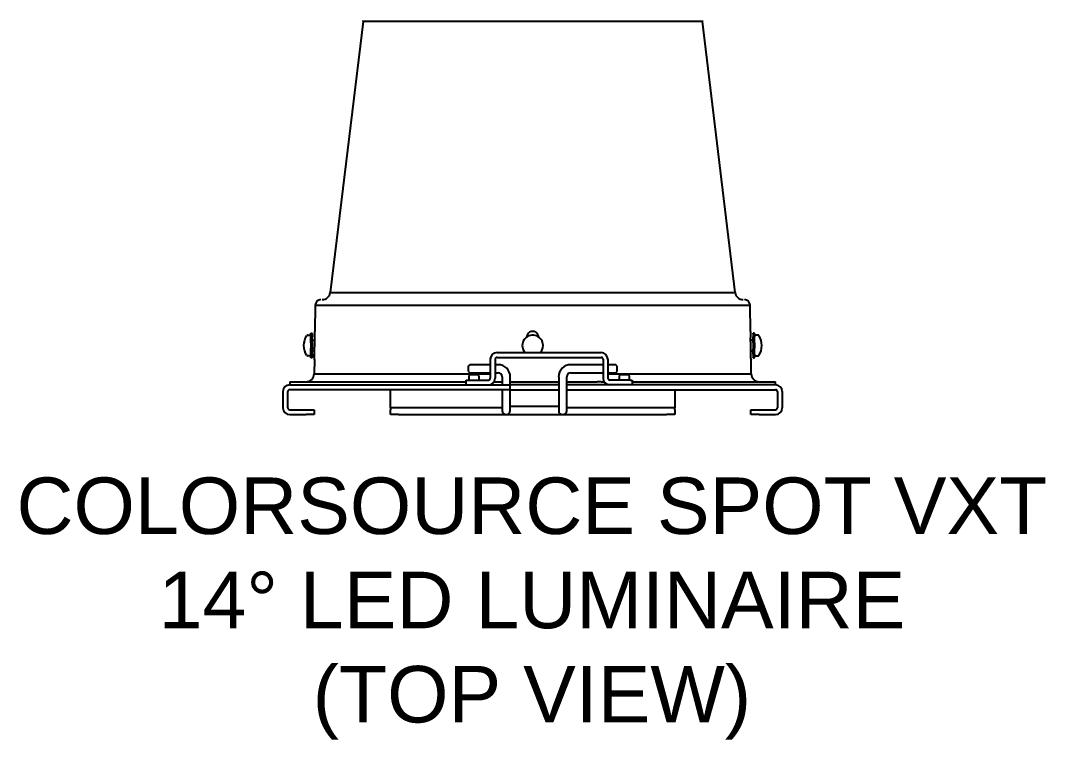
# Model space of a CAD drawing. Extents: x 5 to 346, y -5 to 215.
# Drawn here: x 169.91 to 185.78, y 154.82 to 165.94 of the extents above; entities that cross this region are included whole.
import ezdxf

# ---------------------------------------------------------------- set-up
doc = ezdxf.new("R2010")
doc.units = 0
doc.header["$LTSCALE"] = 0.5
doc.header["$MEASUREMENT"] = 0
doc.layers.add('OBJECT', color=7, linetype='CONTINUOUS')
doc.layers.add('RISER', color=7, linetype='CONTINUOUS')
doc.styles.add('ARIAL', font='arial.ttf')

# ---------------------------------------------------------------- blocks, each defined once
blk = doc.blocks.new('ColorSource spot VXT-14 (top)')
at = {"layer": 'RISER'}
for p, q in [((-2.614, -13.329), (-3.121, -17.525)), ((2.639, -13.329), (-2.614, -13.329)), ((3.146, -17.525), (2.639, -13.329)), ((-3.121, -17.525), (3.146, -17.525)), ((-3.353, -17.721), (-3.361, -18.127)), ((-3.353, -17.721), (3.378, -17.721)), ((3.386, -18.127), (3.378, -17.721)), ((-3.475, -18.185), (-3.423, -18.185)), ((-3.423, -18.155), (-3.4, -18.155)), ((-3.423, -18.162), (-3.423, -18.155)), ((-3.423, -18.19), (-3.423, -18.162)), ((-3.423, -18.19), (-3.423, -18.21)), ((-3.423, -18.297), (-3.423, -18.212)), ((-3.4, -18.162), (-3.4, -18.155)), ((-3.4, -18.162), (-3.4, -18.203)), ((-3.4, -18.203), (-3.4, -18.212)), ((-3.4, -18.297), (-3.4, -18.212)), ((3.448, -18.155), (3.425, -18.155)), ((3.425, -18.162), (3.425, -18.155)), ((3.425, -18.162), (3.425, -18.203)), ((3.425, -18.203), (3.425, -18.212)), ((3.425, -18.297), (3.425, -18.212)), ((3.448, -18.162), (3.448, -18.155)), ((3.448, -18.19), (3.448, -18.162)), ((3.5, -18.185), (3.448, -18.185)), ((3.448, -18.19), (3.448, -18.21)), ((3.448, -18.297), (3.448, -18.212)), ((-3.423, -18.305), (-3.423, -18.297)), ((-3.423, -18.305), (-3.423, -18.388)), ((-3.423, -18.396), (-3.423, -18.388)), ((-3.423, -18.481), (-3.423, -18.396)), ((-3.4, -18.264), (-3.362, -18.264)), ((-3.4, -18.297), (-3.4, -18.308)), ((-3.4, -18.308), (-3.4, -18.384)), ((-3.4, -18.384), (-3.4, -18.396)), ((-3.4, -18.481), (-3.4, -18.396)), ((3.425, -18.264), (3.387, -18.264)), ((3.425, -18.297), (3.425, -18.308)), ((3.425, -18.308), (3.425, -18.384)), ((3.425, -18.384), (3.425, -18.396)), ((3.425, -18.481), (3.425, -18.396)), ((3.448, -18.305), (3.448, -18.297)), ((3.448, -18.305), (3.448, -18.388)), ((3.448, -18.396), (3.448, -18.388)), ((3.448, -18.481), (3.448, -18.396)), ((-3.423, -18.507), (-3.475, -18.507)), ((-3.423, -18.48), (-3.423, -18.501)), ((-3.423, -18.53), (-3.423, -18.501)), ((-3.423, -18.536), (-3.423, -18.53)), ((-3.4, -18.536), (-3.423, -18.536)), ((-3.365, -18.428), (-3.4, -18.428)), ((-3.4, -18.481), (-3.4, -18.488)), ((-3.4, -18.488), (-3.4, -18.53)), ((-3.4, -18.536), (-3.4, -18.53)), ((-3.368, -18.564), (-3.372, -18.784)), ((-0.644, -18.559), (-0.644, -18.85)), ((-0.569, -18.559), (-0.569, -18.85)), ((-0.539, -18.454), (1.071, -18.454)), ((-0.539, -18.529), (1.071, -18.529)), ((1.101, -18.559), (1.101, -18.85)), ((1.176, -18.559), (1.176, -18.85)), ((3.39, -18.428), (3.425, -18.428)), ((3.397, -18.784), (3.393, -18.564)), ((3.425, -18.481), (3.425, -18.488)), ((3.425, -18.488), (3.425, -18.53)), ((3.425, -18.536), (3.425, -18.53)), ((3.425, -18.536), (3.448, -18.536)), ((3.448, -18.48), (3.448, -18.501)), ((3.448, -18.53), (3.448, -18.501)), ((3.448, -18.507), (3.5, -18.507)), ((3.448, -18.536), (3.448, -18.53)), ((-0.962, -18.642), (-0.982, -18.662)), ((-0.982, -18.705), (-0.982, -18.662)), ((-0.982, -18.747), (-0.982, -18.705)), ((-0.644, -18.642), (-0.962, -18.642)), ((-0.523, -18.642), (-0.569, -18.642)), ((1.101, -18.642), (0.602, -18.642)), ((1.297, -18.642), (1.176, -18.642)), ((1.317, -18.662), (1.297, -18.642)), ((1.317, -18.662), (1.317, -18.705)), ((1.317, -18.705), (1.317, -18.747)), ((-3.372, -18.784), (-0.644, -18.784)), ((-1.019, -18.955), (-1.019, -18.88)), ((-1.019, -18.88), (-0.989, -18.88)), ((-0.989, -18.88), (-0.674, -18.88)), ((-0.982, -18.747), (-0.962, -18.767)), ((-0.979, -18.825), (-0.979, -18.88)), ((-0.962, -18.767), (-0.644, -18.767)), ((-0.954, -18.795), (-0.844, -18.795)), ((-0.819, -18.88), (-0.819, -18.825)), ((-0.569, -18.767), (-0.523, -18.767)), ((-0.46, -18.83), (-0.46, -18.955)), ((-0.335, -19.227), (-0.335, -18.83)), ((0.415, -18.83), (0.415, -19.227)), ((0.54, -19.227), (0.54, -18.83)), ((0.602, -18.767), (1.101, -18.767)), ((1.176, -18.767), (1.297, -18.767)), ((1.176, -18.784), (3.397, -18.784)), ((1.521, -18.88), (1.206, -18.88)), ((1.297, -18.767), (1.317, -18.747)), ((1.351, -18.825), (1.351, -18.88)), ((1.376, -18.795), (1.486, -18.795)), ((1.511, -18.88), (1.511, -18.825)), ((1.521, -18.88), (1.551, -18.88)), ((1.551, -18.88), (1.551, -18.955)), ((-0.339, -19.029), (-3.749, -19.029)), ((-3.748, -18.907), (-3.748, -18.955)), ((-3.748, -18.907), (-1.019, -18.907)), ((-3.748, -18.955), (-0.339, -18.955)), ((-2.189, -19.31), (-2.189, -19.029)), ((-0.585, -18.907), (-0.46, -18.907)), ((-0.46, -19.029), (-0.46, -19.227)), ((-0.335, -18.907), (0.415, -18.907)), ((0.415, -18.955), (-0.335, -18.955)), ((-0.335, -19.029), (0.415, -19.029)), ((0.54, -18.907), (1.011, -18.907)), ((3.773, -18.955), (0.54, -18.955)), ((0.54, -19.029), (3.771, -19.029)), ((1.071, -18.907), (1.011, -18.907)), ((1.071, -18.907), (1.118, -18.907)), ((1.551, -18.907), (3.773, -18.907)), ((2.211, -19.029), (2.211, -19.31)), ((3.771, -18.955), (3.773, -18.955)), ((3.773, -18.955), (3.773, -18.907)), ((-3.853, -19.31), (-3.853, -19.059)), ((-3.779, -19.31), (-3.779, -19.059)), ((3.801, -19.059), (3.801, -19.31)), ((3.876, -19.059), (3.876, -19.31)), ((-3.749, -19.34), (-3.494, -19.34)), ((-3.494, -19.34), (-3.369, -19.34)), ((-3.369, -19.34), (-3.369, -19.414)), ((-2.189, -19.31), (-2.189, -19.34)), ((-0.46, -19.31), (-2.189, -19.31)), ((-2.189, -19.414), (-2.189, -19.34)), ((-0.46, -19.227), (-0.46, -19.352)), ((-0.335, -19.352), (-0.335, -19.227)), ((-0.273, -19.29), (-0.335, -19.29)), ((0.352, -19.29), (-0.273, -19.29)), ((0.415, -19.29), (0.352, -19.29)), ((0.415, -19.227), (0.415, -19.352)), ((0.54, -19.352), (0.54, -19.227)), ((2.211, -19.31), (0.54, -19.31)), ((2.211, -19.34), (2.211, -19.31)), ((2.211, -19.34), (2.211, -19.414)), ((3.391, -19.414), (3.391, -19.34)), ((3.391, -19.34), (3.516, -19.34)), ((3.516, -19.34), (3.771, -19.34)), ((-3.749, -19.414), (-3.494, -19.414)), ((-3.369, -19.414), (-3.494, -19.414)), ((-2.064, -19.414), (-2.189, -19.414)), ((-2.064, -19.414), (-1.469, -19.414)), ((-1.469, -19.414), (-0.402, -19.414)), ((-0.398, -19.415), (-0.273, -19.415)), ((-0.273, -19.415), (0.352, -19.415)), ((0.352, -19.415), (0.477, -19.415)), ((0.481, -19.414), (1.492, -19.414)), ((1.492, -19.414), (2.086, -19.414)), ((2.211, -19.414), (2.086, -19.414)), ((3.516, -19.414), (3.391, -19.414)), ((3.516, -19.414), (3.771, -19.414))]:
    blk.add_line(p, q, dxfattribs=at)
for centre, radius, start, end in [((-2.738, -13.314), 0.125, 353.1027, 0), ((2.763, -13.314), 0.125, 180, 186.8973), ((-3.246, -17.51), 0.125, 270, 353.1027), ((3.27, -17.51), 0.125, 186.8973, 270), ((-3.266, -17.723), 0.088, 90, 179), ((3.29, -17.723), 0.088, 1, 90), ((-3.253, -18.346), 0.281, 146.5262, 213.4738), ((-3.475, -18.2), 0.015, 90, 143.8332), ((-6.723, -18.161), 3.363, 358.9972, 0.5792), ((0.012, -18.346), 0.161, 17.4364, 222.3698), ((0.012, -18.22), 0.094, 359.9987, 180.0013), ((6.748, -18.161), 3.363, 179.4208, 181.0028), ((3.5, -18.2), 0.015, 36.1668, 90), ((3.278, -18.346), 0.281, 326.5262, 33.4738), ((0.012, -18.346), 0.161, 317.6302, 17.4364), ((-3.475, -18.492), 0.015, 216.1668, 270), ((-0.539, -18.559), 0.105, 90, 180), ((-0.539, -18.559), 0.03, 90, 180), ((1.071, -18.559), 0.105, 0, 90), ((1.071, -18.559), 0.03, 0, 90), ((3.5, -18.492), 0.015, 270, 323.8332), ((-0.523, -18.83), 0.188, 0, 90), ((0.602, -18.83), 0.188, 90, 180), ((-3.497, -18.782), 0.125, 270, 359), ((-0.949, -18.825), 0.03, 99.5941, 180), ((-0.849, -18.825), 0.03, 0, 80.4059), ((-0.674, -18.85), 0.105, 270, 0), ((-0.674, -18.85), 0.03, 270, 0), ((-0.523, -18.83), 0.0625, 0, 90), ((0.602, -18.83), 0.0625, 90, 180), ((1.206, -18.85), 0.105, 180, 270), ((1.206, -18.85), 0.03, 180, 270), ((1.381, -18.825), 0.03, 99.5941, 180), ((1.481, -18.825), 0.03, 0, 80.4059), ((3.522, -18.782), 0.125, 181, 270), ((-3.749, -19.059), 0.105, 90, 180), ((-3.749, -19.059), 0.03, 90, 180), ((3.771, -19.059), 0.105, 0, 90), ((3.771, -19.059), 0.03, 0, 90), ((-3.749, -19.31), 0.105, 180, 270), ((-3.749, -19.31), 0.03, 180, 270), ((-0.398, -19.352), 0.0625, 180, 270), ((-0.398, -19.352), 0.0625, 270, 0), ((0.477, -19.352), 0.0625, 180, 270), ((0.477, -19.352), 0.0625, 270, 0), ((3.771, -19.31), 0.03, 270, 0), ((3.771, -19.31), 0.105, 270, 0)]:
    blk.add_arc(centre, radius, start, end, dxfattribs=at)
for points, knots in [([(-3.365, -18.47), (-3.364, -18.395), (-3.362, -18.311), (-3.361, -18.228), (-3.361, -18.22)], [0, 0, 0, 0, 0.9055, 1, 1, 1, 1]), ([(3.39, -18.47), (3.389, -18.395), (3.387, -18.311), (3.386, -18.228), (3.386, -18.22)], [0, 0, 0, 0, 0.9055, 1, 1, 1, 1]), ([(-3.368, -18.564), (-3.368, -18.564), (-3.368, -18.566), (-3.368, -18.559), (-3.367, -18.544), (-3.366, -18.519), (-3.366, -18.493), (-3.365, -18.476), (-3.365, -18.47)], [0, 0, 0, 0, 0.016451, 0.231011, 0.445574, 0.660213, 0.874874, 1, 1, 1, 1]), ([(3.393, -18.564), (3.393, -18.564), (3.393, -18.566), (3.393, -18.559), (3.392, -18.544), (3.391, -18.519), (3.391, -18.493), (3.39, -18.476), (3.39, -18.47)], [0, 0, 0, 0, 0.016451, 0.231011, 0.445574, 0.660213, 0.874874, 1, 1, 1, 1])]:
    blk.add_open_spline(points, degree=3, knots=knots, dxfattribs=at)
at = {"layer": 'RISER', "color": 1, "insert": (0, -20.388), "char_height": 0.875, "width": 20.15864, "attachment_point": 2, "style": 'ARIAL'}
blk.add_mtext('COLORSOURCE SPOT VXT\\P14%%D LED LUMINAIRE\\P(TOP VIEW)', dxfattribs=at)

msp = doc.modelspace()

# ---------------------------------------------------------------- block references
at = {"layer": 'OBJECT'}
msp.add_blockref('ColorSource spot VXT-14 (top)', (177.829, 179.259), dxfattribs=at)

doc.saveas('drawing.dxf')
